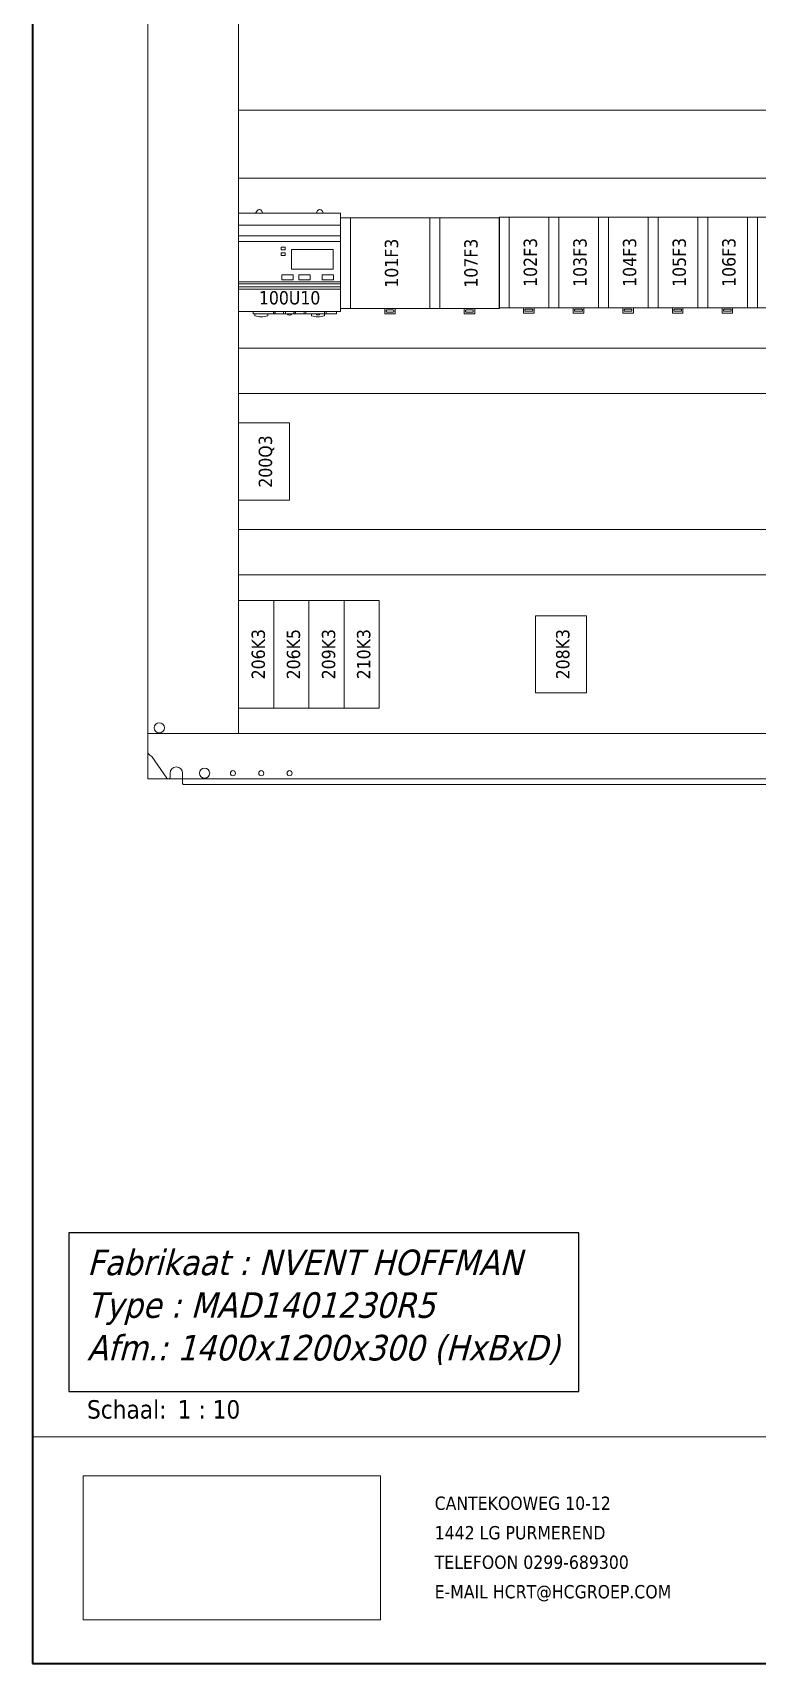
# Model space of a CAD drawing. Header units: millimetres. Extents: x 0 to 4000, y 0 to 2720.
# Drawn here: x 0 to 640, y 0 to 1439 of the extents above; entities that cross this region are included whole.
import ezdxf
from ezdxf.enums import TextEntityAlignment as Align

# ---------------------------------------------------------------- set-up
doc = ezdxf.new("R2010")
doc.units = ezdxf.units.MM
for name, color, linetype, lineweight in [('ECAB_WORK', 6, 'Continuous', 0), ('EPLAN108', 5, 'Continuous', 5), ('EPLAN201', 73, 'Continuous', 5), ('EPLAN205', 7, 'Continuous', 5), ('EPLAN309', 5, 'Continuous', 0), ('EPLAN451', 73, 'Continuous', 5), ('EPLAN452', 73, 'Continuous', 5), ('EPLAN490', 5, 'Continuous', 0), ('EPLAN492', 5, 'Continuous', 0), ('KASTEN', 1, 'Continuous', 0), ('KASTMACRO-DETAIL', 1, 'Continuous', 0), ('Kasttype', 7, 'Continuous', 0)]:
    doc.layers.add(name, color=color, linetype=linetype, lineweight=lineweight)
doc.styles.add('Tahoma', font='')
doc.styles.add('Tahoma_I', font='')
doc.styles.get('Tahoma').set_extended_font_data('Tahoma')
doc.styles.get('Tahoma_I').set_extended_font_data('Tahoma', italic=True)
picture_1 = doc.add_image_def('image1.jpg', size_in_pixel=(1702, 825))

# ---------------------------------------------------------------- blocks, each defined once
blk = doc.blocks.new('EPLFRAME')
at = {"layer": 'EPLAN201', "linetype": 'Continuous', "lineweight": 13, "ltscale": 4}
blk.add_line((0, 200), (4000, 200), dxfattribs=at)
at = {"layer": 'EPLAN201', "linetype": 'Continuous', "lineweight": 35, "ltscale": 4}
blk.add_lwpolyline([(0, 0), (4000, 0), (4000, 2720), (0, 2720)], close=True, dxfattribs=at)
at = {"layer": 'EPLAN108', "color": 5, "insert": (354.8, 147.2), "char_height": 11.739, "attachment_point": 1, "line_spacing_factor": 1.33, "style": 'Tahoma'}
blk.add_mtext('CANTEKOOWEG 10-12\\P1442 LG PURMEREND\\PTELEFOON 0299-689300\\PE-MAIL HCRT@HCGROEP.COM', dxfattribs=at)
at = {"layer": 'EPLAN451', "color": 73, "style": 'Tahoma'}
for tag, p in [('14_10011', (927, 160)), ('14_10015', (927, 110)), ('14_10014', (927, 60)), ('14_10031', (2460, 60)), ('14_10156[1]', (3360, 58.3)), ('14_10000', (927, 10)), ('14_10027', (3475, 10))]:
    blk.add_attdef(tag, p, '', height=22.6, dxfattribs=at)
blk.add_attdef('14_10013', text='', height=22.6, dxfattribs=at).set_placement((2245, 10), align=Align.RIGHT)
at = {"layer": 'EPLAN452', "color": 73, "style": 'Tahoma'}
for tag, p, height in [('4_11011', (2530, 160), 22.6), ('4_11901[1]', (2497, 110), 22.6), ('4_11020', (2890, 60), 22.6), ('4_11042', (3850, 10), 31.6)]:
    blk.add_attdef(tag, p, '', height=height, dxfattribs=at)
at = {"layer": 'EPLAN205'}
image = blk.add_image(picture_1, insert=(44.6, 38.4), size_in_units=(262.4, 127.2), dxfattribs=at)
image.dxf.flags = 15
blk = doc.blocks.new('EPLSYM_LibrarySPECIAL_Symbol12_Variant0_Placement8_20')
at = {"layer": 'EPLAN490', "color": 5, "style": 'Tahoma'}
blk.add_attdef('17_20010', text='', height=11.7, dxfattribs=at).set_placement((0, 2.6), align=Align.MIDDLE_CENTER)
blk = doc.blocks.new('EPLSYM_LibrarySPECIAL_Symbol12_Variant0_Placement8_23')
at = {"layer": 'EPLAN309', "linetype": 'Continuous', "lineweight": 13, "ltscale": 40}
blk.add_lwpolyline([(0, -95), (31, -95), (31, 0), (0, 0)], close=True, dxfattribs=at)
at = {"layer": 'EPLAN490', "color": 5, "style": 'Tahoma'}
blk.add_attdef('17_20010', text='', height=11.74, dxfattribs=at).set_placement((0, 3.75), align=Align.CENTER)
blk = doc.blocks.new('EPLSYM_LibrarySPECIAL_Symbol12_Variant0_Placement8_24')
at = {"layer": 'EPLAN309', "linetype": 'Continuous', "lineweight": 13, "ltscale": 40}
blk.add_lwpolyline([(0, -95), (31, -95), (31, 0), (0, 0)], close=True, dxfattribs=at)
at = {"layer": 'EPLAN490', "color": 5, "style": 'Tahoma'}
blk.add_attdef('17_20010', text='', height=11.74, dxfattribs=at).set_placement((0, 3.75), align=Align.CENTER)
blk = doc.blocks.new('EPLSYM_LibrarySPECIAL_Symbol12_Variant0_Placement8_25')
at = {"layer": 'EPLAN309', "linetype": 'Continuous', "lineweight": 13, "ltscale": 40}
blk.add_lwpolyline([(0, -95), (31, -95), (31, 0), (0, 0)], close=True, dxfattribs=at)
at = {"layer": 'EPLAN490', "color": 5, "style": 'Tahoma'}
blk.add_attdef('17_20010', text='', height=11.74, dxfattribs=at).set_placement((0, 3.75), align=Align.CENTER)
blk = doc.blocks.new('EPLSYM_LibrarySPECIAL_Symbol12_Variant0_Placement8_26')
at = {"layer": 'EPLAN309', "linetype": 'Continuous', "lineweight": 13, "ltscale": 40}
blk.add_lwpolyline([(0, -95), (31, -95), (31, 0), (0, 0)], close=True, dxfattribs=at)
at = {"layer": 'EPLAN490', "color": 5, "style": 'Tahoma'}
blk.add_attdef('17_20010', text='', height=11.74, dxfattribs=at).set_placement((0, 3.75), align=Align.CENTER)
blk = doc.blocks.new('EPLSYM_LibrarySPECIAL_Symbol12_Variant0_Placement8_27')
at = {"layer": 'EPLAN309', "linetype": 'Continuous', "lineweight": 13, "ltscale": 40}
blk.add_lwpolyline([(0, -68), (45, -68), (45, 0), (0, 0)], close=True, dxfattribs=at)
at = {"layer": 'EPLAN490', "color": 5, "style": 'Tahoma'}
blk.add_attdef('17_20010', text='', height=11.74, dxfattribs=at).set_placement((0, 3.75), align=Align.CENTER)
blk = doc.blocks.new('EPLSYM_LibrarySPECIAL_Symbol12_Variant0_Placement8_47')
at = {"layer": 'EPLAN309', "lineweight": 13, "ltscale": 40}
blk.add_lwpolyline([(0, -80), (70, -80), (70, 0), (0, 0)], close=True, dxfattribs=at)
at = {"layer": 'EPLAN490', "color": 5, "style": 'Tahoma'}
blk.add_attdef('17_20010', text='', height=11.7, dxfattribs=at).set_placement((1.2, 3.8), align=Align.MIDDLE_CENTER)
blk = doc.blocks.new('EPLSYM_LibrarySPECIAL_Symbol12_Variant0_Placement8_49')
at = {"layer": 'EPLAN309', "lineweight": 13, "ltscale": 40}
blk.add_lwpolyline([(0, -80), (35, -80), (35, 0), (0, 0)], close=True, dxfattribs=at)
at = {"layer": 'EPLAN490', "color": 5, "style": 'Tahoma'}
blk.add_attdef('17_20010', text='', height=11.7, dxfattribs=at).set_placement((1.2, 3.8), align=Align.MIDDLE_CENTER)
blk = doc.blocks.new('EPLSYM_LibrarySPECIAL_Symbol12_Variant0_Placement8_51')
at = {"layer": 'EPLAN309', "lineweight": 13, "ltscale": 40}
blk.add_lwpolyline([(0, -80), (35, -80), (35, 0), (0, 0)], close=True, dxfattribs=at)
at = {"layer": 'EPLAN490', "color": 5, "style": 'Tahoma'}
blk.add_attdef('17_20010', text='', height=11.7, dxfattribs=at).set_placement((1.2, 3.8), align=Align.MIDDLE_CENTER)
blk = doc.blocks.new('EPLSYM_LibrarySPECIAL_Symbol12_Variant0_Placement8_53')
at = {"layer": 'EPLAN309', "lineweight": 13, "ltscale": 40}
blk.add_lwpolyline([(0, -80), (35, -80), (35, 0), (0, 0)], close=True, dxfattribs=at)
at = {"layer": 'EPLAN490', "color": 5, "style": 'Tahoma'}
blk.add_attdef('17_20010', text='', height=11.7, dxfattribs=at).set_placement((1.2, 3.8), align=Align.MIDDLE_CENTER)
blk = doc.blocks.new('EPLSYM_LibrarySPECIAL_Symbol12_Variant0_Placement8_55')
at = {"layer": 'EPLAN309', "lineweight": 13, "ltscale": 40}
blk.add_lwpolyline([(0, -80), (35, -80), (35, 0), (0, 0)], close=True, dxfattribs=at)
at = {"layer": 'EPLAN490', "color": 5, "style": 'Tahoma'}
blk.add_attdef('17_20010', text='', height=11.7, dxfattribs=at).set_placement((1.2, 3.8), align=Align.MIDDLE_CENTER)
blk = doc.blocks.new('EPLSYM_LibrarySPECIAL_Symbol12_Variant0_Placement8_57')
at = {"layer": 'EPLAN309', "lineweight": 13, "ltscale": 40}
blk.add_lwpolyline([(0, -80), (35, -80), (35, 0), (0, 0)], close=True, dxfattribs=at)
at = {"layer": 'EPLAN490', "color": 5, "style": 'Tahoma'}
blk.add_attdef('17_20010', text='', height=11.7, dxfattribs=at).set_placement((1.2, 3.8), align=Align.MIDDLE_CENTER)
blk = doc.blocks.new('EPLSYM_LibrarySPECIAL_Symbol12_Variant0_Placement8_59')
at = {"layer": 'EPLAN309', "lineweight": 13, "ltscale": 40}
blk.add_lwpolyline([(0, -80), (52.5, -80), (52.5, 0), (0, 0)], close=True, dxfattribs=at)
at = {"layer": 'EPLAN490', "color": 5, "style": 'Tahoma'}
blk.add_attdef('17_20010', text='', height=11.7, dxfattribs=at).set_placement((1.2, 3.8), align=Align.MIDDLE_CENTER)
blk = doc.blocks.new('EPLSYM_LibrarySPECIAL_Symbol12_Variant0_Placement8_61')
at = {"layer": 'EPLAN309', "lineweight": 13, "ltscale": 40}
blk.add_lwpolyline([(0, -80), (35, -80), (35, 0), (0, 0)], close=True, dxfattribs=at)
at = {"layer": 'EPLAN490', "color": 5, "style": 'Tahoma'}
blk.add_attdef('17_20010', text='', height=11.7, dxfattribs=at).set_placement((1.2, 3.8), align=Align.MIDDLE_CENTER)
blk = doc.blocks.new('EPLSYM_LibrarySPECIAL_Symbol12_Variant0_Placement8_80')
at = {"layer": 'EPLAN309', "linetype": 'Continuous', "lineweight": 13, "ltscale": 40}
blk.add_lwpolyline([(0, -68), (45, -68), (45, 0), (0, 0)], close=True, dxfattribs=at)
at = {"layer": 'EPLAN490', "color": 5, "style": 'Tahoma'}
blk.add_attdef('17_20010', text='', height=11.7, dxfattribs=at).set_placement((1.2, 3.8), align=Align.MIDDLE_CENTER)
blk = doc.blocks.new('EPLSYM_LibrarySPECIAL_Symbol12_Variant0_Placement8_83')
at = {"layer": 'ECAB_WORK'}
blk.add_lwpolyline([(0, -40), (1149.999982, -40), (1149.999982, 0), (0, 0)], close=True, dxfattribs=at)
at = {"layer": 'EPLAN490', "color": 5, "style": 'Tahoma'}
blk.add_attdef('17_20010', text='', height=11.739, dxfattribs=at).set_placement((0, 3.75), align=Align.BOTTOM_CENTER)
at = {"layer": 'EPLAN492', "color": 5, "style": 'Tahoma'}
blk.add_attdef('17_20200[1]', text='', height=16.254, dxfattribs=at).set_placement((0, -23.25), align=Align.BOTTOM_CENTER)
blk = doc.blocks.new('EPLSYM_LibrarySPECIAL_Symbol12_Variant0_Placement8_85')
at = {"layer": 'ECAB_WORK'}
blk.add_lwpolyline([(0, -40), (990, -40), (990, 0), (0, 0)], close=True, dxfattribs=at)
at = {"layer": 'EPLAN490', "color": 5, "style": 'Tahoma'}
blk.add_attdef('17_20010', text='', height=11.7, dxfattribs=at).set_placement((0, 3.8), align=Align.BOTTOM_CENTER)
at = {"layer": 'EPLAN492', "color": 5, "style": 'Tahoma'}
blk.add_attdef('17_20200[1]', text='', height=16.3, dxfattribs=at).set_placement((0, -23.2), align=Align.BOTTOM_CENTER)
blk = doc.blocks.new('EPLSYM_LibrarySPECIAL_Symbol12_Variant0_Placement8_87')
at = {"layer": 'ECAB_WORK'}
blk.add_lwpolyline([(0, -40), (990, -40), (990, 0), (0, 0)], close=True, dxfattribs=at)
at = {"layer": 'EPLAN490', "color": 5, "style": 'Tahoma'}
blk.add_attdef('17_20010', text='', height=11.7, dxfattribs=at).set_placement((0, 3.8), align=Align.BOTTOM_CENTER)
at = {"layer": 'EPLAN492', "color": 5, "style": 'Tahoma'}
blk.add_attdef('17_20200[1]', text='', height=16.3, dxfattribs=at).set_placement((0, -23.2), align=Align.BOTTOM_CENTER)
blk = doc.blocks.new('EPLSYM_LibrarySPECIAL_Symbol12_Variant0_Placement8_89')
at = {"layer": 'ECAB_WORK'}
blk.add_lwpolyline([(0, -60), (990, -60), (990, 0), (0, 0)], close=True, dxfattribs=at)
at = {"layer": 'EPLAN490', "color": 5, "style": 'Tahoma'}
blk.add_attdef('17_20010', text='', height=11.7, dxfattribs=at).set_placement((0, 3.8), align=Align.BOTTOM_CENTER)
at = {"layer": 'EPLAN492', "color": 5, "style": 'Tahoma'}
blk.add_attdef('17_20200[1]', text='', height=16.3, dxfattribs=at).set_placement((0, -23.2), align=Align.BOTTOM_CENTER)
blk = doc.blocks.new('EPLSYM_LibrarySPECIAL_Symbol12_Variant0_Placement8_93')
at = {"layer": 'ECAB_WORK'}
blk.add_lwpolyline([(0, -930), (80, -930), (80, 0), (0, 0)], close=True, dxfattribs=at)
at = {"layer": 'EPLAN490', "color": 5, "style": 'Tahoma'}
blk.add_attdef('17_20010', text='', height=11.7, dxfattribs=at).set_placement((0, 3.8), align=Align.BOTTOM_CENTER)
at = {"layer": 'EPLAN492', "color": 5, "style": 'Tahoma'}
blk.add_attdef('17_20200[1]', text='', height=16.3, dxfattribs=at).set_placement((0, -23.2), align=Align.BOTTOM_CENTER)

msp = doc.modelspace()

# ---------------------------------------------------------------- linework, layer by layer
at = {"layer": 'KASTEN', "color": 1, "linetype": 'Continuous', "lineweight": 0}
for p, q in [((101.8, 803.8), (101.8, 2116.9)), ((118.5, 781), (105.1, 800.2)), ((121.3, 785.4), (121.3, 781.9)), ((132.3, 778.7), (132.3, 785.4)), ((132.3, 778.7), (132.3, 778)), ((1220.3, 775.4), (133.2, 775.4))]:
    msp.add_line(p, q, dxfattribs=at)
for points in [[(101.8, 803.8), (101.8, 803.6), (101.8, 803.4), (101.9, 803.1), (102, 802.9), (102.2, 802.7), (102.3, 802.5), (102.5, 802.2), (102.7, 802), (103, 801.8), (103.2, 801.6), (103.5, 801.4), (103.8, 801.1), (104.4, 800.7), (105.1, 800.2)], [(132.3, 778), (132.3, 777.5), (132.3, 777.2), (132.3, 776.9), (132.4, 776.7), (132.4, 776.5), (132.4, 776.3), (132.5, 776.1), (132.6, 775.9), (132.6, 775.8), (132.7, 775.6), (132.8, 775.5), (132.9, 775.4), (133, 775.4), (133.1, 775.4), (133.2, 775.4)]]:
    msp.add_lwpolyline(points, dxfattribs=at)
for centre, radius in [((111.8, 825.4), 4.5), ((151.8, 785.4), 4.5), ((176.8, 785.4), 2.25), ((201.8, 785.4), 2.25), ((226.8, 785.4), 2.25)]:
    msp.add_circle(centre, radius, dxfattribs=at)
for centre, radius, start, end in [((119.8, 781.9), 1.5, 214.9904, 0), ((126.8, 785.4), 5.5, 0, 180)]:
    msp.add_arc(centre, radius, start, end, dxfattribs=at)
at = {"layer": 'KASTMACRO-DETAIL'}
for p, q in [((196.8, 1279.5), (198.1, 1281.6)), ((200, 1282.7), (200.2, 1282.7)), ((202.1, 1281.6), (203.3, 1279.5)), ((250.2, 1279.5), (251.4, 1281.6)), ((253.3, 1282.7), (253.6, 1282.7)), ((255.5, 1281.6), (256.7, 1279.5)), ((181.8, 1279.5), (181.8, 1259.5)), ((181.8, 1279.5), (271.8, 1279.5)), ((181.8, 1268.8), (271.8, 1268.8)), ((271.8, 1279.5), (271.8, 1259.5)), ((181.8, 1259.5), (181.8, 1259.4)), ((181.8, 1259.4), (181.8, 1240.7)), ((181.8, 1259.4), (271.8, 1259.4)), ((181.8, 1254.6), (271.8, 1254.6)), ((190.8, 1254.6), (190.8, 1254.6)), ((271.8, 1259.5), (271.8, 1259.4)), ((271.8, 1259.4), (271.8, 1240.7)), ((181.8, 1240.7), (181.8, 1214.7)), ((219.3, 1249.6), (219.3, 1247.3)), ((219.3, 1249.6), (222.8, 1249.6)), ((222.8, 1247.3), (219.3, 1247.3)), ((219.3, 1247.3), (219.3, 1247.3)), ((219.3, 1244.6), (219.3, 1242.3)), ((219.3, 1244.6), (222.8, 1244.6)), ((219.3, 1242.3), (219.3, 1242.3)), ((222.8, 1242.3), (219.3, 1242.3)), ((222.8, 1249.6), (222.8, 1247.3)), ((222.8, 1247.3), (222.8, 1247.3)), ((222.8, 1244.6), (222.8, 1242.3)), ((222.8, 1242.3), (222.8, 1242.3)), ((228.6, 1247.6), (228.6, 1240.7)), ((228.6, 1247.6), (265.1, 1247.6)), ((228.6, 1240.7), (228.6, 1230)), ((265.1, 1247.6), (265.1, 1240.7)), ((265.1, 1240.7), (265.1, 1230)), ((271.8, 1240.7), (271.8, 1214.7)), ((219.8, 1225.1), (229.8, 1225.1)), ((219.8, 1220.6), (219.8, 1225.1)), ((228.6, 1230), (265.1, 1230)), ((229.8, 1225.1), (229.8, 1220.6)), ((234.8, 1225.1), (244.8, 1225.1)), ((234.8, 1220.6), (234.8, 1225.1)), ((244.8, 1225.1), (244.8, 1220.6)), ((255.4, 1225.1), (265.4, 1225.1)), ((255.4, 1220.6), (255.4, 1225.1)), ((265.4, 1225.1), (265.4, 1220.6)), ((181.8, 1218.8), (271.8, 1218.8)), ((181.8, 1217.3), (271.8, 1217.3)), ((181.8, 1214.7), (181.8, 1214.6)), ((181.8, 1214.6), (181.8, 1212.6)), ((181.8, 1214.6), (271.8, 1214.6)), ((181.8, 1212.6), (181.8, 1192.7)), ((181.8, 1212.6), (271.8, 1212.6)), ((219.8, 1220.6), (229.8, 1220.6)), ((234.8, 1220.6), (244.8, 1220.6)), ((255.4, 1220.6), (265.4, 1220.6)), ((271.8, 1214.7), (271.8, 1214.6)), ((271.8, 1214.6), (271.8, 1212.6)), ((271.8, 1212.6), (271.8, 1192.7)), ((310.8, 1195.4), (310.8, 1190.7)), ((320, 1190.7), (320, 1195.4)), ((380.9, 1195.4), (380.9, 1190.7)), ((390.1, 1190.7), (390.1, 1195.4)), ((433.3, 1196.1), (433.3, 1191.4)), ((434.5, 1194.3), (434.5, 1193.5)), ((440.8, 1194.8), (435, 1194.8)), ((441.3, 1193.5), (441.3, 1194.3)), ((442.5, 1191.4), (442.5, 1196.1)), ((477.1, 1196.1), (477.1, 1191.4)), ((478.3, 1194.3), (478.3, 1193.5)), ((484.6, 1194.8), (478.8, 1194.8)), ((485.1, 1193.5), (485.1, 1194.3)), ((486.3, 1191.4), (486.3, 1196.1)), ((520.9, 1196.1), (520.9, 1191.4)), ((522.1, 1194.3), (522.1, 1193.5)), ((528.4, 1194.8), (522.6, 1194.8)), ((528.9, 1193.5), (528.9, 1194.3)), ((530.1, 1191.4), (530.1, 1196.1)), ((564.7, 1196.1), (564.7, 1191.4)), ((565.9, 1194.3), (565.9, 1193.5)), ((572.2, 1194.8), (566.4, 1194.8)), ((572.7, 1193.5), (572.7, 1194.3)), ((573.9, 1191.4), (573.9, 1196.1)), ((608.5, 1196.1), (608.5, 1191.4)), ((609.7, 1194.3), (609.7, 1193.5)), ((616, 1194.8), (610.2, 1194.8)), ((616.5, 1193.5), (616.5, 1194.3)), ((617.7, 1191.4), (617.7, 1196.1)), ((181.8, 1192.7), (271.8, 1192.7)), ((194.5, 1192.7), (194.5, 1190.7)), ((203.5, 1190.7), (194.5, 1190.7)), ((196, 1188.8), (196, 1190.7)), ((214.1, 1190.7), (203.5, 1190.7)), ((207.5, 1190.7), (207.5, 1188.8)), ((212.5, 1192.7), (212.5, 1190.7)), ((213.7, 1190.7), (213.7, 1192.7)), ((213.7, 1192.7), (214.1, 1192.7)), ((214.1, 1192.7), (214.1, 1190.7)), ((221.5, 1190.7), (214.1, 1190.7)), ((221.5, 1192.7), (221.5, 1190.7)), ((224.7, 1190.7), (221.5, 1190.7)), ((223.1, 1192.7), (223.1, 1190.7)), ((228.9, 1190.7), (224.7, 1190.7)), ((226.9, 1189.5), (226.6, 1189.5)), ((232.1, 1190.7), (228.9, 1190.7)), ((230.5, 1192.7), (230.5, 1190.7)), ((231.7, 1190.7), (231.7, 1192.7)), ((231.7, 1192.7), (232.1, 1192.7)), ((232.1, 1192.7), (232.1, 1190.7)), ((239.5, 1190.7), (232.1, 1190.7)), ((239.5, 1192.7), (239.5, 1190.7)), ((250.1, 1190.7), (239.5, 1190.7)), ((241.1, 1192.7), (241.1, 1190.7)), ((246, 1188.8), (246, 1190.7)), ((257.5, 1190.7), (250.1, 1190.7)), ((257.5, 1192.7), (257.5, 1193.2)), ((257.5, 1192.7), (257.5, 1190.7)), ((268.1, 1190.7), (257.5, 1190.7)), ((257.5, 1190.7), (257.5, 1188.8)), ((259.1, 1192.7), (259.1, 1190.7)), ((268.1, 1192.7), (268.1, 1190.7)), ((310.8, 1190.7), (320, 1190.7)), ((312, 1193.6), (312, 1192.8)), ((318.3, 1194.1), (312.5, 1194.1)), ((312.5, 1192.3), (318.3, 1192.3)), ((318.8, 1192.8), (318.8, 1193.6)), ((380.9, 1190.7), (390.1, 1190.7)), ((382.1, 1193.6), (382.1, 1192.8)), ((388.4, 1194.1), (382.6, 1194.1)), ((382.6, 1192.3), (388.4, 1192.3)), ((388.9, 1192.8), (388.9, 1193.6)), ((433.3, 1191.4), (442.5, 1191.4)), ((435, 1193), (440.8, 1193)), ((477.1, 1191.4), (486.3, 1191.4)), ((478.8, 1193), (484.6, 1193)), ((520.9, 1191.4), (530.1, 1191.4)), ((522.6, 1193), (528.4, 1193)), ((564.7, 1191.4), (573.9, 1191.4)), ((566.4, 1193), (572.2, 1193)), ((608.5, 1191.4), (617.7, 1191.4)), ((610.2, 1193), (616, 1193))]:
    msp.add_line(p, q, dxfattribs=at)
at = {"layer": 'KASTMACRO-DETAIL', "ltscale": 4}
for points in [[(271.8, 1195.4), (280.6, 1195.4), (280.6, 1275.4), (271.8, 1275.4)], [(350.6, 1195.4), (359.4, 1195.4), (359.4, 1275.4), (350.6, 1275.4)], [(411.8, 1196.1), (420.6, 1196.1), (420.6, 1276.1), (411.8, 1276.1)], [(455.6, 1196.1), (464.4, 1196.1), (464.4, 1276.1), (455.6, 1276.1)], [(499.4, 1196.1), (508.2, 1196.1), (508.2, 1276.1), (499.4, 1276.1)], [(543.2, 1196.1), (552, 1196.1), (552, 1276.1), (543.2, 1276.1)], [(587, 1196.1), (595.8, 1196.1), (595.8, 1276.1), (587, 1276.1)], [(630.8, 1196.1), (639.6, 1196.1), (639.6, 1276.1), (630.8, 1276.1)]]:
    msp.add_lwpolyline(points, close=True, dxfattribs=at)
at = {"layer": 'KASTMACRO-DETAIL'}
for centre, radius, start, end in [((200, 1280.5), 2.2, 90, 150), ((200.2, 1280.5), 2.2, 30, 90), ((253.3, 1280.5), 2.2, 90, 150), ((253.6, 1280.5), 2.2, 30, 90), ((435, 1194.3), 0.5, 90, 180), ((440.8, 1194.3), 0.5, 0, 90), ((478.8, 1194.3), 0.5, 90, 180), ((484.6, 1194.3), 0.5, 0, 90), ((522.6, 1194.3), 0.5, 90, 180), ((528.4, 1194.3), 0.5, 0, 90), ((566.4, 1194.3), 0.5, 90, 180), ((572.2, 1194.3), 0.5, 0, 90), ((610.2, 1194.3), 0.5, 90, 180), ((616, 1194.3), 0.5, 0, 90), ((201.8, 1210.1), 22, 254.849, 285.151), ((226.6, 1191.7), 2.2, 210, 270), ((226.9, 1191.7), 2.2, 270, 330), ((251.8, 1210.1), 22, 254.849, 285.151), ((251.8, 1191.2), 1.6, 198.21, 341.79), ((312.5, 1193.6), 0.5, 90, 180), ((312.5, 1192.8), 0.5, 180, 270), ((318.3, 1193.6), 0.5, 0, 90), ((318.3, 1192.8), 0.5, 270, 0), ((382.6, 1193.6), 0.5, 90, 180), ((382.6, 1192.8), 0.5, 180, 270), ((388.4, 1193.6), 0.5, 0, 90), ((388.4, 1192.8), 0.5, 270, 0), ((435, 1193.5), 0.5, 180, 270), ((440.8, 1193.5), 0.5, 270, 0), ((478.8, 1193.5), 0.5, 180, 270), ((484.6, 1193.5), 0.5, 270, 0), ((522.6, 1193.5), 0.5, 180, 270), ((528.4, 1193.5), 0.5, 270, 0), ((566.4, 1193.5), 0.5, 180, 270), ((572.2, 1193.5), 0.5, 270, 0), ((610.2, 1193.5), 0.5, 180, 270), ((616, 1193.5), 0.5, 270, 0)]:
    msp.add_arc(centre, radius, start, end, dxfattribs=at)
at = {"layer": 'Kasttype', "linetype": 'Continuous', "lineweight": 25, "ltscale": 40}
msp.add_lwpolyline([(32, 240), (482, 240), (482, 380), (32, 380)], close=True, dxfattribs=at)

# ---------------------------------------------------------------- block references
for name, p in [('EPLFRAME', (0, 0)), ('EPLSYM_LibrarySPECIAL_Symbol12_Variant0_Placement8_93', (101.8, 1750.4)), ('EPLSYM_LibrarySPECIAL_Symbol12_Variant0_Placement8_89', (181.8, 1370.4)), ('EPLSYM_LibrarySPECIAL_Symbol12_Variant0_Placement8_87', (181.8, 1160.3)), ('EPLSYM_LibrarySPECIAL_Symbol12_Variant0_Placement8_85', (181.8, 1000.4)), ('EPLSYM_LibrarySPECIAL_Symbol12_Variant0_Placement8_83', (101.8, 820.4))]:
    msp.add_blockref(name, p)
ref = msp.add_blockref('EPLSYM_LibrarySPECIAL_Symbol12_Variant0_Placement8_47', (280.6, 1275.4))
ref.add_attrib('17_20010', '101F3', dxfattribs={"layer": 'EPLAN490', "color": 5, "height": 11.74, "rotation": 90, "style": 'Tahoma'}).set_placement((316.7, 1235.4), align=Align.MIDDLE_CENTER)
ref = msp.add_blockref('EPLSYM_LibrarySPECIAL_Symbol12_Variant0_Placement8_59', (359.4, 1275.4))
ref.add_attrib('17_20010', '107F3', dxfattribs={"layer": 'EPLAN490', "color": 5, "height": 11.74, "rotation": 90, "style": 'Tahoma'}).set_placement((386.8, 1235.4), align=Align.MIDDLE_CENTER)
ref = msp.add_blockref('EPLSYM_LibrarySPECIAL_Symbol12_Variant0_Placement8_49', (420.6, 1276.1))
ref.add_attrib('17_20010', '102F3', dxfattribs={"layer": 'EPLAN490', "color": 5, "height": 11.74, "rotation": 90, "style": 'Tahoma'}).set_placement((439.2, 1236.1), align=Align.MIDDLE_CENTER)
ref = msp.add_blockref('EPLSYM_LibrarySPECIAL_Symbol12_Variant0_Placement8_51', (464.4, 1276.1))
ref.add_attrib('17_20010', '103F3', dxfattribs={"layer": 'EPLAN490', "color": 5, "height": 11.74, "rotation": 90, "style": 'Tahoma'}).set_placement((483, 1236.1), align=Align.MIDDLE_CENTER)
ref = msp.add_blockref('EPLSYM_LibrarySPECIAL_Symbol12_Variant0_Placement8_53', (508.2, 1276.1))
ref.add_attrib('17_20010', '104F3', dxfattribs={"layer": 'EPLAN490', "color": 5, "height": 11.74, "rotation": 90, "style": 'Tahoma'}).set_placement((526.8, 1236.1), align=Align.MIDDLE_CENTER)
ref = msp.add_blockref('EPLSYM_LibrarySPECIAL_Symbol12_Variant0_Placement8_55', (552, 1276.1))
ref.add_attrib('17_20010', '105F3', dxfattribs={"layer": 'EPLAN490', "color": 5, "height": 11.74, "rotation": 90, "style": 'Tahoma'}).set_placement((570.6, 1236.1), align=Align.MIDDLE_CENTER)
ref = msp.add_blockref('EPLSYM_LibrarySPECIAL_Symbol12_Variant0_Placement8_57', (595.8, 1276.1))
ref.add_attrib('17_20010', '106F3', dxfattribs={"layer": 'EPLAN490', "color": 5, "height": 11.74, "rotation": 90, "style": 'Tahoma'}).set_placement((614.4, 1236.1), align=Align.MIDDLE_CENTER)
ref = msp.add_blockref('EPLSYM_LibrarySPECIAL_Symbol12_Variant0_Placement8_61', (639.6, 1276.1))
ref.add_attrib('17_20010', '108F3', dxfattribs={"layer": 'EPLAN490', "color": 5, "height": 11.74, "rotation": 90, "style": 'Tahoma'}).set_placement((658.2, 1236.1), align=Align.MIDDLE_CENTER)
ref = msp.add_blockref('EPLSYM_LibrarySPECIAL_Symbol12_Variant0_Placement8_20', (181.8, 1279.5))
ref.add_attrib('17_20010', '100U10', dxfattribs={"layer": 'EPLAN490', "color": 5, "height": 11.74, "style": 'Tahoma'}).set_placement((226.8, 1204.9), align=Align.MIDDLE_CENTER)
ref = msp.add_blockref('EPLSYM_LibrarySPECIAL_Symbol12_Variant0_Placement8_80', (181.8, 1094.4))
ref.add_attrib('17_20010', '200Q3', dxfattribs={"layer": 'EPLAN490', "color": 5, "height": 11.74, "rotation": 90, "style": 'Tahoma'}).set_placement((205.4, 1060.4), align=Align.MIDDLE_CENTER)
ref = msp.add_blockref('EPLSYM_LibrarySPECIAL_Symbol12_Variant0_Placement8_23', (181.8, 937.9))
ref.add_attrib('17_20010', '206K3', dxfattribs={"layer": 'EPLAN490', "color": 5, "height": 11.74, "rotation": 90, "style": 'Tahoma'}).set_placement((205, 890.4), align=Align.CENTER)
ref = msp.add_blockref('EPLSYM_LibrarySPECIAL_Symbol12_Variant0_Placement8_24', (212.8, 937.9))
ref.add_attrib('17_20010', '206K5', dxfattribs={"layer": 'EPLAN490', "color": 5, "height": 11.74, "rotation": 90, "style": 'Tahoma'}).set_placement((236, 890.4), align=Align.CENTER)
ref = msp.add_blockref('EPLSYM_LibrarySPECIAL_Symbol12_Variant0_Placement8_25', (243.8, 937.9))
ref.add_attrib('17_20010', '209K3', dxfattribs={"layer": 'EPLAN490', "color": 5, "height": 11.74, "rotation": 90, "style": 'Tahoma'}).set_placement((267, 890.4), align=Align.CENTER)
ref = msp.add_blockref('EPLSYM_LibrarySPECIAL_Symbol12_Variant0_Placement8_26', (274.8, 937.9))
ref.add_attrib('17_20010', '210K3', dxfattribs={"layer": 'EPLAN490', "color": 5, "height": 11.74, "rotation": 90, "style": 'Tahoma'}).set_placement((298, 890.4), align=Align.CENTER)
ref = msp.add_blockref('EPLSYM_LibrarySPECIAL_Symbol12_Variant0_Placement8_27', (443.7, 924.4))
ref.add_attrib('17_20010', '208K3', dxfattribs={"layer": 'EPLAN490', "color": 5, "height": 11.74, "rotation": 90, "style": 'Tahoma'}).set_placement((473.7, 890.4), align=Align.CENTER)

# ---------------------------------------------------------------- texts
at = {"layer": 'Kasttype', "color": 7, "style": 'Tahoma'}
for s, p in [('Schaal:', (48, 216)), ('1 : 10', (128, 216))]:
    msp.add_text(s, height=16.25, dxfattribs=at).set_placement(p)
at = {"layer": 'Kasttype', "color": 7, "insert": (48, 365.1), "char_height": 22.575, "attachment_point": 1, "style": 'Tahoma_I'}
msp.add_mtext('Fabrikaat : NVENT HOFFMAN\\PType : MAD1401230R5\\PAfm.: 1400x1200x300 (HxBxD)', dxfattribs=at)

doc.saveas('drawing.dxf')
